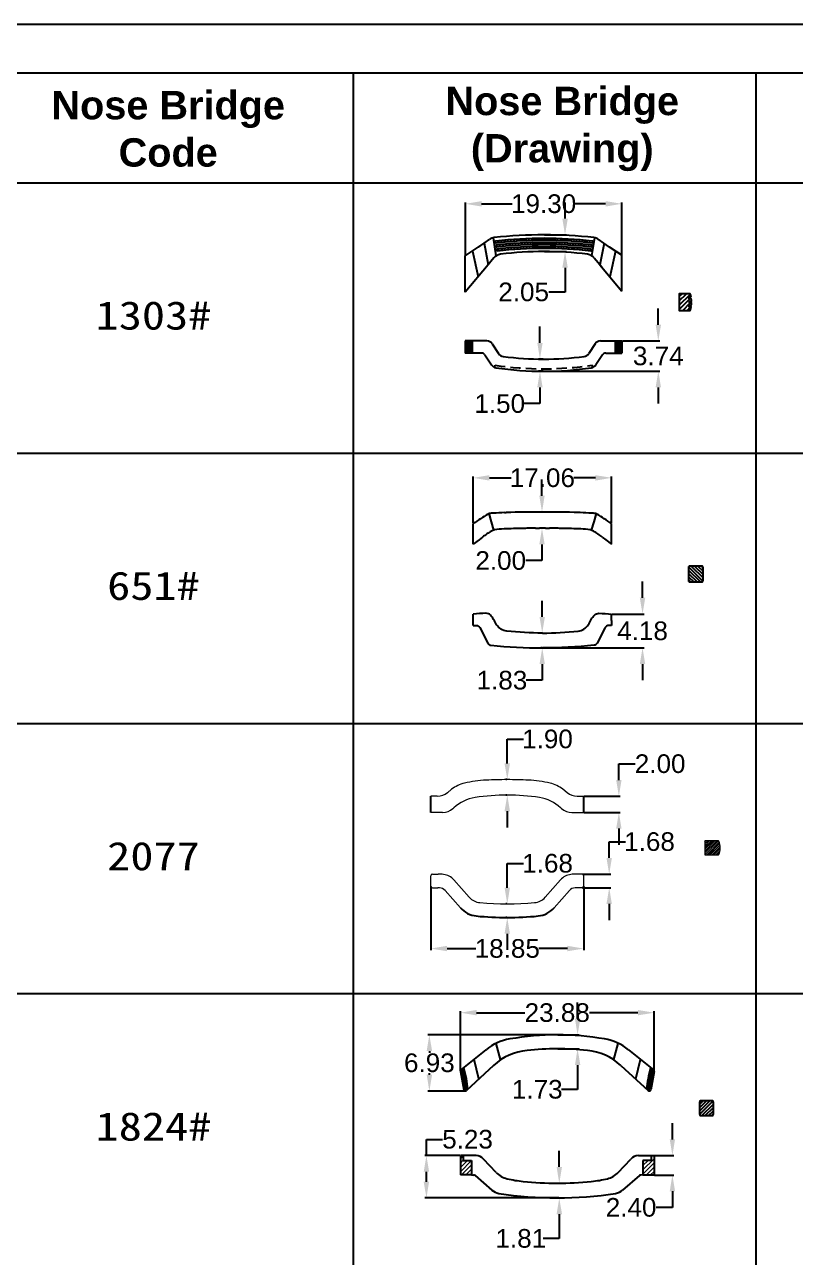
# Model space of a CAD drawing. Header units: inches. Extents: x 3613 to 8393, y -2205 to -794.
# Drawn here: x 3708.3 to 3803.3, y -1720.2 to -1568.1 of the extents above; entities that cross this region are included whole.
import ezdxf

# ---------------------------------------------------------------- set-up
doc = ezdxf.new("R2010")
doc.units = ezdxf.units.IN
doc.header["$MEASUREMENT"] = 0
for name, pattern in [('HIDDEN', [9.525, 6.35, -3.175]), ('HIDDEN2', [0.1875, 0.125, -0.0625]), ('PHANTOM2', [1.25, 0.625, -0.125, 0.125, -0.125, 0.125, -0.125])]:
    doc.linetypes.add(name, pattern=pattern)
doc.layers.add('Hidden Line', color=1, linetype='HIDDEN2')
doc.layers.add('Section Line', color=6, linetype='PHANTOM2')
doc.styles.get("Standard").update_dxf_attribs({"font": 'arial.ttf'})
doc.dimstyles.new('Standard$0', dxfattribs={"dimtxt": 2.3, "dimasz": 2, "dimexe": 1, "dimexo": 1, "dimgap": 1, "dimtad": 0, "dimtih": 1, "dimtoh": 1, "dimdec": 1, "dimzin": 0, "dimdsep": 46, "dimtxsty": 'Standard', "dimcen": 0, "dimclrd": 4, "dimclre": 4, "dimclrt": 4, "dimadec": 1, "dimazin": 0, "dimtfac": 1, "dimtdec": 1, "dimtofl": 0, "dimtmove": 0, "dimatfit": 0, "dimfxl": 1, "dimtolj": 1, "dimtzin": 0, "dimarcsym": 0})
pattern_1 = [(45, (1451.80167, -270.86162), (-0.0883883476, 0.0883883476), [])]
pattern_2 = [(45, (1279.00339, -394.98865), (-0.176776695, 0.176776695), [])]
pattern_3 = [(45, (1599.43778, -823.09653), (-0.0883883476, 0.0883883476), [])]
pattern_4 = [(45, (1175.47032, -1107.79407), (-0.265165043, 0.265165043), [])]

# ---------------------------------------------------------------- blocks, each defined once
blk = doc.blocks.new('*D545')
at = {"color": 0, "lineweight": -2, "transparency": 16777216}
for p, q in [((3762.6, -1596.61), (3762.6, -1590.06)), ((3764.6, -1590.24), (3768.39, -1590.24)), ((3779.89, -1590.24), (3776.1, -1590.24)), ((3781.89, -1596.53), (3781.89, -1590.06))]:
    blk.add_line(p, q, dxfattribs=at)
at = {"color": 0, "transparency": 16777216}
for points in [[(3764.6, -1589.91), (3764.6, -1590.58), (3762.6, -1590.24)], [(3779.89, -1589.91), (3779.89, -1590.58), (3781.89, -1590.24)]]:
    blk.add_solid(points, dxfattribs=at)
at = {"layer": 'Defpoints', "color": 0, "transparency": 16777216}
for p in [(3781.89, -1590.24), (3762.6, -1596.68), (3781.89, -1596.59)]:
    blk.add_point(p, dxfattribs=at)
at = {"color": 0, "lineweight": 9, "transparency": 16777216, "insert": (3772.25, -1590.24), "char_height": 2.3, "attachment_point": 5}
blk.add_mtext('\\A1;19.30', dxfattribs=at)
blk = doc.blocks.new('*D546')
at = {"color": 0, "lineweight": -2, "transparency": 16777216}
for p, q in [((3774.89, -1592.07), (3774.89, -1590.07)), ((3772.37, -1594.07), (3775.07, -1594.07)), ((3772.37, -1596.12), (3775.07, -1596.12)), ((3774.89, -1598.12), (3774.89, -1601.12)), ((3774.89, -1601.12), (3772.89, -1601.12))]:
    blk.add_line(p, q, dxfattribs=at)
at = {"color": 0, "transparency": 16777216}
for points in [[(3774.56, -1592.07), (3775.23, -1592.07), (3774.89, -1594.07)], [(3774.56, -1598.12), (3775.23, -1598.12), (3774.89, -1596.12)]]:
    blk.add_solid(points, dxfattribs=at)
at = {"layer": 'Defpoints', "color": 0, "transparency": 16777216}
for p in [(3772.31, -1594.07), (3772.31, -1596.12), (3774.89, -1596.12)]:
    blk.add_point(p, dxfattribs=at)
at = {"color": 0, "lineweight": 9, "transparency": 16777216, "insert": (3769.79, -1601.12), "char_height": 2.3, "attachment_point": 5}
blk.add_mtext('\\A1;2.05', dxfattribs=at)
blk = doc.blocks.new('*D547')
at = {"color": 0, "lineweight": -2, "transparency": 16777216}
for p, q in [((3771.8, -1607.39), (3771.8, -1605.39)), ((3772.2, -1609.39), (3771.62, -1609.39)), ((3772.2, -1610.89), (3771.62, -1610.89)), ((3771.8, -1612.89), (3771.8, -1614.89)), ((3771.8, -1614.89), (3769.8, -1614.89))]:
    blk.add_line(p, q, dxfattribs=at)
at = {"color": 0, "transparency": 16777216}
for points in [[(3771.47, -1607.39), (3772.13, -1607.39), (3771.8, -1609.39)], [(3771.47, -1612.89), (3772.13, -1612.89), (3771.8, -1610.89)]]:
    blk.add_solid(points, dxfattribs=at)
at = {"layer": 'Defpoints', "color": 0, "transparency": 16777216}
for p in [(3772.26, -1609.39), (3771.8, -1610.89), (3772.26, -1610.89)]:
    blk.add_point(p, dxfattribs=at)
at = {"color": 0, "lineweight": 9, "transparency": 16777216, "insert": (3766.84, -1614.89), "char_height": 2.3, "attachment_point": 5}
blk.add_mtext('\\A1;1.50', dxfattribs=at)
blk = doc.blocks.new('*D548')
at = {"color": 0, "lineweight": -2, "transparency": 16777216}
for p, q in [((3786.39, -1605.15), (3786.39, -1603.15)), ((3781.96, -1607.15), (3786.57, -1607.15)), ((3771.86, -1610.89), (3786.57, -1610.89)), ((3786.39, -1612.89), (3786.39, -1614.89))]:
    blk.add_line(p, q, dxfattribs=at)
at = {"color": 0, "transparency": 16777216}
for points in [[(3786.06, -1605.15), (3786.73, -1605.15), (3786.39, -1607.15)], [(3786.06, -1612.89), (3786.73, -1612.89), (3786.39, -1610.89)]]:
    blk.add_solid(points, dxfattribs=at)
at = {"layer": 'Defpoints', "color": 0, "transparency": 16777216}
for p in [(3781.89, -1607.15), (3786.39, -1607.15), (3771.8, -1610.89)]:
    blk.add_point(p, dxfattribs=at)
at = {"color": 0, "lineweight": 9, "transparency": 16777216, "insert": (3786.39, -1609.02), "char_height": 2.3, "attachment_point": 5}
blk.add_mtext('\\A1;3.74', dxfattribs=at)
blk = doc.blocks.new('*D549')
at = {"color": 0, "lineweight": -2, "transparency": 16777216}
for p, q in [((3763.57, -1629.61), (3763.57, -1623.86)), ((3765.57, -1624.04), (3768.24, -1624.04)), ((3778.64, -1624.04), (3775.97, -1624.04)), ((3780.64, -1629.61), (3780.64, -1623.86))]:
    blk.add_line(p, q, dxfattribs=at)
at = {"color": 0, "transparency": 16777216}
for points in [[(3765.57, -1623.71), (3765.57, -1624.38), (3763.57, -1624.04)], [(3778.64, -1623.71), (3778.64, -1624.38), (3780.64, -1624.04)]]:
    blk.add_solid(points, dxfattribs=at)
at = {"layer": 'Defpoints', "color": 0, "transparency": 16777216}
for p in [(3780.64, -1624.04), (3763.57, -1629.68), (3780.64, -1629.68)]:
    blk.add_point(p, dxfattribs=at)
at = {"color": 0, "lineweight": 9, "transparency": 16777216, "insert": (3772.1, -1624.04), "char_height": 2.3, "attachment_point": 5}
blk.add_mtext('\\A1;17.06', dxfattribs=at)
blk = doc.blocks.new('*D550')
at = {"color": 0, "lineweight": -2, "transparency": 16777216}
for p, q in [((3772.05, -1626.25), (3772.05, -1624.25)), ((3772.1, -1628.25), (3772.23, -1628.25)), ((3772.04, -1630.25), (3771.87, -1630.25)), ((3772.05, -1632.25), (3772.05, -1634.25)), ((3772.05, -1634.25), (3770.05, -1634.25))]:
    blk.add_line(p, q, dxfattribs=at)
at = {"color": 0, "transparency": 16777216}
for points in [[(3771.72, -1626.25), (3772.38, -1626.25), (3772.05, -1628.25)], [(3771.72, -1632.25), (3772.38, -1632.25), (3772.05, -1630.25)]]:
    blk.add_solid(points, dxfattribs=at)
at = {"layer": 'Defpoints', "color": 0, "transparency": 16777216}
for p in [(3772.03, -1628.25), (3772.05, -1630.25), (3772.1, -1630.25)]:
    blk.add_point(p, dxfattribs=at)
at = {"color": 0, "lineweight": 9, "transparency": 16777216, "insert": (3766.96, -1634.25), "char_height": 2.3, "attachment_point": 5}
blk.add_mtext('\\A1;2.00', dxfattribs=at)
blk = doc.blocks.new('*D551')
at = {"color": 0, "lineweight": -2, "transparency": 16777216}
for p, q in [((3772.08, -1641.19), (3772.08, -1639.19)), ((3772.04, -1643.19), (3771.9, -1643.19)), ((3772.04, -1645.01), (3771.9, -1645.01)), ((3772.08, -1647.01), (3772.08, -1649.01)), ((3772.08, -1649.01), (3770.08, -1649.01))]:
    blk.add_line(p, q, dxfattribs=at)
at = {"color": 0, "transparency": 16777216}
for points in [[(3771.75, -1641.19), (3772.41, -1641.19), (3772.08, -1643.19)], [(3771.75, -1647.01), (3772.41, -1647.01), (3772.08, -1645.01)]]:
    blk.add_solid(points, dxfattribs=at)
at = {"layer": 'Defpoints', "color": 0, "transparency": 16777216}
for p in [(3772.1, -1643.19), (3772.08, -1645.01), (3772.1, -1645.01)]:
    blk.add_point(p, dxfattribs=at)
at = {"color": 0, "lineweight": 9, "transparency": 16777216, "insert": (3767.11, -1649.01), "char_height": 2.3, "attachment_point": 5}
blk.add_mtext('\\A1;1.83', dxfattribs=at)
blk = doc.blocks.new('*D552')
at = {"color": 0, "lineweight": -2, "transparency": 16777216}
for p, q in [((3784.45, -1638.84), (3784.45, -1636.84)), ((3780.7, -1640.84), (3784.63, -1640.84)), ((3772.17, -1645.01), (3784.63, -1645.01)), ((3784.45, -1647.01), (3784.45, -1649.01))]:
    blk.add_line(p, q, dxfattribs=at)
at = {"color": 0, "transparency": 16777216}
for points in [[(3784.11, -1638.84), (3784.78, -1638.84), (3784.45, -1640.84)], [(3784.11, -1647.01), (3784.78, -1647.01), (3784.45, -1645.01)]]:
    blk.add_solid(points, dxfattribs=at)
at = {"layer": 'Defpoints', "color": 0, "transparency": 16777216}
for p in [(3780.64, -1640.84), (3772.1, -1645.01), (3784.45, -1645.01)]:
    blk.add_point(p, dxfattribs=at)
at = {"color": 0, "lineweight": 9, "transparency": 16777216, "insert": (3784.45, -1642.92), "char_height": 2.3, "attachment_point": 5}
blk.add_mtext('\\A1;4.18', dxfattribs=at)
blk = doc.blocks.new('*D553')
at = {"color": 0, "lineweight": -2, "transparency": 16777216}
for p, q in [((3758.34, -1674.46), (3758.34, -1682.28)), ((3777.19, -1674.46), (3777.19, -1682.28)), ((3760.34, -1682.1), (3763.9, -1682.1)), ((3775.19, -1682.1), (3771.64, -1682.1))]:
    blk.add_line(p, q, dxfattribs=at)
at = {"color": 0, "transparency": 16777216}
for points in [[(3760.34, -1681.76), (3760.34, -1682.43), (3758.34, -1682.1)], [(3775.19, -1681.76), (3775.19, -1682.43), (3777.19, -1682.1)]]:
    blk.add_solid(points, dxfattribs=at)
at = {"layer": 'Defpoints', "color": 0, "transparency": 16777216}
for p in [(3758.34, -1674.4), (3777.19, -1674.4), (3777.19, -1682.1)]:
    blk.add_point(p, dxfattribs=at)
at = {"color": 0, "lineweight": 9, "transparency": 16777216, "insert": (3767.77, -1682.1), "char_height": 2.3, "attachment_point": 5}
blk.add_mtext('\\A1;18.85', dxfattribs=at)
blk = doc.blocks.new('*D554')
at = {"color": 0, "lineweight": -2, "transparency": 16777216}
for p, q in [((3767.77, -1674.59), (3767.77, -1671.59)), ((3767.77, -1671.59), (3769.77, -1671.59)), ((3767.7, -1676.59), (3767.59, -1676.59)), ((3767.7, -1678.27), (3767.59, -1678.27)), ((3767.77, -1680.27), (3767.77, -1682.27))]:
    blk.add_line(p, q, dxfattribs=at)
at = {"color": 0, "transparency": 16777216}
for points in [[(3767.43, -1674.59), (3768.1, -1674.59), (3767.77, -1676.59)], [(3767.43, -1680.27), (3768.1, -1680.27), (3767.77, -1678.27)]]:
    blk.add_solid(points, dxfattribs=at)
at = {"layer": 'Defpoints', "color": 0, "transparency": 16777216}
for p in [(3767.77, -1676.59), (3767.77, -1676.59), (3767.77, -1678.27)]:
    blk.add_point(p, dxfattribs=at)
at = {"color": 0, "lineweight": 9, "transparency": 16777216, "insert": (3772.74, -1671.59), "char_height": 2.3, "attachment_point": 5}
blk.add_mtext('\\A1;1.68', dxfattribs=at)
blk = doc.blocks.new('*D555')
at = {"color": 0, "lineweight": -2, "transparency": 16777216}
for p, q in [((3767.77, -1659.26), (3767.77, -1656.26)), ((3767.77, -1656.26), (3769.77, -1656.26)), ((3767.7, -1661.26), (3767.59, -1661.26)), ((3767.7, -1663.16), (3767.59, -1663.16)), ((3767.77, -1665.16), (3767.77, -1667.16))]:
    blk.add_line(p, q, dxfattribs=at)
at = {"color": 0, "transparency": 16777216}
for points in [[(3767.43, -1659.26), (3768.1, -1659.26), (3767.77, -1661.26)], [(3767.43, -1665.16), (3768.1, -1665.16), (3767.77, -1663.16)]]:
    blk.add_solid(points, dxfattribs=at)
at = {"layer": 'Defpoints', "color": 0, "transparency": 16777216}
for p in [(3767.77, -1661.26), (3767.77, -1661.26), (3767.77, -1663.16)]:
    blk.add_point(p, dxfattribs=at)
at = {"color": 0, "lineweight": 9, "transparency": 16777216, "insert": (3772.73, -1656.26), "char_height": 2.3, "attachment_point": 5}
blk.add_mtext('\\A1;1.90', dxfattribs=at)
blk = doc.blocks.new('*D556')
at = {"color": 0, "lineweight": -2, "transparency": 16777216}
for p, q in [((3781.53, -1661.31), (3781.53, -1659.31)), ((3781.53, -1659.31), (3783.53, -1659.31)), ((3777.25, -1663.31), (3781.71, -1663.31)), ((3777.25, -1665.31), (3781.71, -1665.31)), ((3781.53, -1667.31), (3781.53, -1669.31))]:
    blk.add_line(p, q, dxfattribs=at)
at = {"color": 0, "transparency": 16777216}
for points in [[(3781.2, -1661.31), (3781.86, -1661.31), (3781.53, -1663.31)], [(3781.2, -1667.31), (3781.86, -1667.31), (3781.53, -1665.31)]]:
    blk.add_solid(points, dxfattribs=at)
at = {"layer": 'Defpoints', "color": 0, "transparency": 16777216}
for p in [(3777.19, -1663.31), (3781.53, -1663.31), (3777.19, -1665.31)]:
    blk.add_point(p, dxfattribs=at)
at = {"color": 0, "lineweight": 9, "transparency": 16777216, "insert": (3786.62, -1659.31), "char_height": 2.3, "attachment_point": 5}
blk.add_mtext('\\A1;2.00', dxfattribs=at)
blk = doc.blocks.new('*D557')
at = {"color": 0, "lineweight": -2, "transparency": 16777216}
for p, q in [((3780.34, -1670.92), (3780.34, -1668.92)), ((3780.34, -1668.92), (3782.34, -1668.92)), ((3777.05, -1672.92), (3780.52, -1672.92)), ((3777.05, -1674.6), (3780.52, -1674.6)), ((3780.34, -1676.6), (3780.34, -1678.6))]:
    blk.add_line(p, q, dxfattribs=at)
at = {"color": 0, "transparency": 16777216}
for points in [[(3780, -1670.92), (3780.67, -1670.92), (3780.34, -1672.92)], [(3780, -1676.6), (3780.67, -1676.6), (3780.34, -1674.6)]]:
    blk.add_solid(points, dxfattribs=at)
at = {"layer": 'Defpoints', "color": 0, "transparency": 16777216}
for p in [(3776.99, -1672.92), (3780.34, -1672.92), (3776.99, -1674.6)]:
    blk.add_point(p, dxfattribs=at)
at = {"color": 0, "lineweight": 9, "transparency": 16777216, "insert": (3785.31, -1668.92), "char_height": 2.3, "attachment_point": 5}
blk.add_mtext('\\A1;1.68', dxfattribs=at)
blk = doc.blocks.new('*D558')
at = {"color": 0, "lineweight": -2, "transparency": 16777216}
for p, q in [((3761.99, -1697.16), (3761.99, -1689.83)), ((3763.99, -1690.01), (3769.93, -1690.01)), ((3783.87, -1690.01), (3777.92, -1690.01)), ((3785.87, -1697.16), (3785.87, -1689.83))]:
    blk.add_line(p, q, dxfattribs=at)
at = {"color": 0, "transparency": 16777216}
for points in [[(3763.99, -1689.67), (3763.99, -1690.34), (3761.99, -1690.01)], [(3783.87, -1689.67), (3783.87, -1690.34), (3785.87, -1690.01)]]:
    blk.add_solid(points, dxfattribs=at)
at = {"layer": 'Defpoints', "color": 0, "transparency": 16777216}
for p in [(3761.99, -1690.01), (3761.99, -1697.23), (3785.87, -1697.23)]:
    blk.add_point(p, dxfattribs=at)
at = {"color": 0, "lineweight": 9, "transparency": 16777216, "insert": (3773.93, -1690.01), "char_height": 2.3, "attachment_point": 5}
blk.add_mtext('\\A1;23.88', dxfattribs=at)
blk = doc.blocks.new('*D559')
at = {"color": 0, "lineweight": -2, "transparency": 16777216}
for p, q in [((3776.44, -1690.74), (3776.44, -1688.74)), ((3773.99, -1692.74), (3776.62, -1692.74)), ((3773.99, -1694.47), (3776.62, -1694.47)), ((3776.44, -1696.47), (3776.44, -1699.47)), ((3776.44, -1699.47), (3774.44, -1699.47))]:
    blk.add_line(p, q, dxfattribs=at)
at = {"color": 0, "transparency": 16777216}
for points in [[(3776.11, -1690.74), (3776.78, -1690.74), (3776.44, -1692.74)], [(3776.11, -1696.47), (3776.78, -1696.47), (3776.44, -1694.47)]]:
    blk.add_solid(points, dxfattribs=at)
at = {"layer": 'Defpoints', "color": 0, "transparency": 16777216}
for p in [(3773.93, -1692.74), (3773.93, -1694.47), (3776.44, -1694.47)]:
    blk.add_point(p, dxfattribs=at)
at = {"color": 0, "lineweight": 9, "transparency": 16777216, "insert": (3771.47, -1699.47), "char_height": 2.3, "attachment_point": 5}
blk.add_mtext('\\A1;1.73', dxfattribs=at)
blk = doc.blocks.new('*D560')
at = {"color": 0, "lineweight": -2, "transparency": 16777216}
for p, q in [((3774.18, -1709.04), (3774.18, -1707.04)), ((3774.24, -1711.04), (3774.36, -1711.04)), ((3774.12, -1712.86), (3774, -1712.86)), ((3774.18, -1714.86), (3774.18, -1717.86)), ((3774.18, -1717.86), (3772.18, -1717.86))]:
    blk.add_line(p, q, dxfattribs=at)
at = {"color": 0, "transparency": 16777216}
for points in [[(3773.85, -1709.04), (3774.52, -1709.04), (3774.18, -1711.04)], [(3773.85, -1714.86), (3774.52, -1714.86), (3774.18, -1712.86)]]:
    blk.add_solid(points, dxfattribs=at)
at = {"layer": 'Defpoints', "color": 0, "transparency": 16777216}
for p in [(3774.17, -1711.04), (3774.18, -1712.86), (3774.18, -1712.86)]:
    blk.add_point(p, dxfattribs=at)
at = {"color": 0, "lineweight": 9, "transparency": 16777216, "insert": (3769.44, -1717.86), "char_height": 2.3, "attachment_point": 5}
blk.add_mtext('\\A1;1.81', dxfattribs=at)
blk = doc.blocks.new('*D561')
at = {"color": 0, "lineweight": -2, "transparency": 16777216}
for p, q in [((3788.13, -1705.63), (3788.13, -1703.63)), ((3785.93, -1707.63), (3788.31, -1707.63)), ((3785.93, -1710.03), (3788.31, -1710.03)), ((3788.13, -1712.03), (3788.13, -1714.03)), ((3788.13, -1714.03), (3786.13, -1714.03))]:
    blk.add_line(p, q, dxfattribs=at)
at = {"color": 0, "transparency": 16777216}
for points in [[(3787.8, -1705.63), (3788.46, -1705.63), (3788.13, -1707.63)], [(3787.8, -1712.03), (3788.46, -1712.03), (3788.13, -1710.03)]]:
    blk.add_solid(points, dxfattribs=at)
at = {"layer": 'Defpoints', "color": 0, "transparency": 16777216}
for p in [(3785.87, -1707.63), (3785.87, -1710.03), (3788.13, -1710.03)]:
    blk.add_point(p, dxfattribs=at)
at = {"color": 0, "lineweight": 9, "transparency": 16777216, "insert": (3783.04, -1714.03), "char_height": 2.3, "attachment_point": 5}
blk.add_mtext('\\A1;2.40', dxfattribs=at)
blk = doc.blocks.new('*D562')
at = {"color": 0, "lineweight": -2, "transparency": 16777216}
for p, q in [((3757.8, -1707.63), (3757.8, -1705.63)), ((3757.8, -1705.63), (3759.8, -1705.63)), ((3761.92, -1707.63), (3757.62, -1707.63)), ((3757.8, -1710.86), (3757.8, -1709.63)), ((3774.12, -1712.86), (3757.62, -1712.86))]:
    blk.add_line(p, q, dxfattribs=at)
at = {"color": 0, "transparency": 16777216}
for points in [[(3757.46, -1709.63), (3758.13, -1709.63), (3757.8, -1707.63)], [(3757.46, -1710.86), (3758.13, -1710.86), (3757.8, -1712.86)]]:
    blk.add_solid(points, dxfattribs=at)
at = {"layer": 'Defpoints', "color": 0, "transparency": 16777216}
for p in [(3757.8, -1707.63), (3761.99, -1707.63), (3774.18, -1712.86)]:
    blk.add_point(p, dxfattribs=at)
at = {"color": 0, "lineweight": 9, "transparency": 16777216, "insert": (3762.87, -1705.63), "char_height": 2.3, "attachment_point": 5}
blk.add_mtext('\\A1;5.23', dxfattribs=at)
blk = doc.blocks.new('*D563')
at = {"color": 0, "lineweight": -2, "transparency": 16777216}
for p, q in [((3773.86, -1692.74), (3757.98, -1692.74)), ((3758.16, -1694.74), (3758.16, -1694.94)), ((3758.16, -1697.67), (3758.16, -1697.47)), ((3762.53, -1699.67), (3757.98, -1699.67))]:
    blk.add_line(p, q, dxfattribs=at)
at = {"color": 0, "transparency": 16777216}
for points in [[(3757.83, -1694.74), (3758.5, -1694.74), (3758.16, -1692.74)], [(3757.83, -1697.67), (3758.5, -1697.67), (3758.16, -1699.67)]]:
    blk.add_solid(points, dxfattribs=at)
at = {"layer": 'Defpoints', "color": 0, "transparency": 16777216}
for p in [(3773.93, -1692.74), (3758.16, -1699.67), (3762.59, -1699.67)]:
    blk.add_point(p, dxfattribs=at)
at = {"color": 0, "lineweight": 9, "transparency": 16777216, "insert": (3758.16, -1696.2), "char_height": 2.3, "attachment_point": 5}
blk.add_mtext('\\A1;6.93', dxfattribs=at)

msp = doc.modelspace()

# ---------------------------------------------------------------- hatches: boundary and pattern name
at = {"lineweight": 9}
h = msp.add_hatch(dxfattribs=at)
h.set_pattern_fill('ANSI31', color=1, scale=2, style=0)
h.set_pattern_definition(pattern_2)
h.paths.add_polyline_path([(3772.309, -1594.498, 0.0289305), (3766.362, -1594.842, 1), (3766.385, -1595.041, -0.0289305), (3772.309, -1594.698, -0.0289305), (3778.232, -1595.041, 1), (3778.255, -1594.842, 0.0289305)])
h = msp.add_hatch(dxfattribs=at)
h.set_pattern_fill('ANSI31', color=1, scale=2, style=0)
h.set_pattern_definition(pattern_2)
h.paths.add_polyline_path([(3772.309, -1594.997, 0.0288374), (3766.438, -1595.336, 1), (3766.461, -1595.535, -0.0288374), (3772.309, -1595.197, -0.0288374), (3778.156, -1595.535, 1), (3778.179, -1595.336, 0.0288374)])
h = msp.add_hatch(dxfattribs=at)
h.set_pattern_fill('ANSI31', color=1, scale=2, style=0)
h.set_pattern_definition(pattern_2)
h.paths.add_polyline_path([(3772.309, -1595.497, 0.0287424), (3766.515, -1595.83, 1), (3766.538, -1596.029, -0.0287424), (3772.309, -1595.697, -0.0287424), (3778.079, -1596.029, 1), (3778.102, -1595.83, 0.0287424)])
at = {"ltscale": 1000}
h = msp.add_hatch(dxfattribs=at)
h.set_pattern_fill('ANSI31', color=1)
h.set_pattern_definition(pattern_1)
h.paths.add_polyline_path([(3763.411, -1607.151), (3762.595, -1607.151), (3762.595, -1608.651), (3763.411, -1608.651)])
h = msp.add_hatch(dxfattribs=at)
h.set_pattern_fill('ANSI31', color=1)
h.set_pattern_definition(pattern_1)
h.paths.add_polyline_path([(3781.079, -1608.651), (3781.895, -1608.651), (3781.895, -1607.151), (3781.079, -1607.151)])
at = {"lineweight": 9}
h = msp.add_hatch(dxfattribs=at)
h.set_pattern_fill('ANSI31', color=1, scale=0.04995, style=0)
h.set_pattern_definition([(45, (-8564.8955, -4015.16636), (-0.1121409483, 0.1121409483), [])])
edge = h.paths.add_edge_path()
edge.add_arc((3793.635, -1669.13), 0.3, 20.02392, 90)
edge.add_line((3793.635, -1668.831), (3792.133, -1668.831))
edge.add_line((3792.133, -1668.831), (3792.133, -1670.529))
edge.add_line((3792.133, -1670.529), (3793.635, -1670.529))
edge.add_arc((3793.635, -1670.229), 0.3, 270, 339.97608)
edge.add_arc((3792.127, -1669.68), 1.904, 339.97608, 380.02392)
h = msp.add_hatch(dxfattribs=at)
h.set_pattern_fill('ANSI31', color=1, style=0)
h.set_pattern_definition(pattern_3)
h.paths.add_polyline_path([(3762.407, -1696.792), (3762.062, -1697.071, 0.2740915), (3761.99, -1697.262), (3762.394, -1699.507, 0.592884), (3762.727, -1699.618), (3762.888, -1699.468, 0.0606398)])
h = msp.add_hatch(dxfattribs=at)
h.set_pattern_fill('ANSI31', color=1, style=0)
h.set_pattern_definition(pattern_3)
h.paths.add_polyline_path([(3785.447, -1696.792), (3785.793, -1697.071, -0.2740915), (3785.864, -1697.262), (3785.46, -1699.507, -0.592884), (3785.127, -1699.618), (3784.966, -1699.468, -0.0606398)])
h = msp.add_hatch(dxfattribs=at)
h.set_pattern_fill('ANSI31', color=1, scale=3, style=0)
h.set_pattern_definition(pattern_4)
h.paths.add_polyline_path([(3761.987, -1707.627), (3762.334, -1707.627), (3762.335, -1708.22), (3763.369, -1708.22), (3763.369, -1710.026), (3761.987, -1710.026)])
h = msp.add_hatch(dxfattribs=at)
h.set_pattern_fill('ANSI31', color=1, scale=3, style=0)
h.set_pattern_definition(pattern_4)
h.paths.add_polyline_path([(3785.867, -1707.627), (3785.52, -1707.627), (3785.52, -1708.22), (3784.485, -1708.22), (3784.485, -1710.026), (3785.867, -1710.026)])
at = {"layer": 'Section Line', "linetype": 'Continuous', "ltscale": 2}
h = msp.add_hatch(dxfattribs=at)
h.set_pattern_fill('ANSI31', color=256, scale=2.997)
h.set_pattern_definition([(45, (2546.58854, -999.8467), (-0.26489988, 0.26489988), [])])
h.paths.add_polyline_path([(3790.481, -1602.459), (3790.231, -1602.459, 0.015047), (3790.231, -1602.259), (3790.481, -1602.259, 0.0210126), (3790.46, -1601.96), (3790.209, -1601.96, 0.0152201), (3790.178, -1601.76), (3790.432, -1601.76, 0.0305615), (3790.332, -1601.336), (3788.984, -1601.336), (3788.984, -1603.383), (3790.332, -1603.383, 0.0305615), (3790.432, -1602.958), (3790.178, -1602.958, 0.0152201), (3790.209, -1602.758), (3790.46, -1602.758, 0.0210126)])
h = msp.add_hatch(dxfattribs=at)
h.set_pattern_fill('ANSI31', color=256, scale=2.331, angle=-90)
h.set_pattern_definition([(315, (3971.42022, -789.0305), (0.20603324, 0.20603324), [])])
edge = h.paths.add_edge_path()
edge.add_arc((3790.264, -1636.736), 0.148, 179.27261, 270.72739)
edge.add_line((3790.266, -1636.884), (3791.765, -1636.884))
edge.add_arc((3791.765, -1636.734), 0.15, 270, 356.45485)
edge.add_line((3791.914, -1636.743), (3791.914, -1635.071))
edge.add_arc((3791.765, -1635.071), 0.15, 0, 90)
edge.add_line((3791.765, -1634.921), (3790.266, -1634.921))
edge.add_arc((3790.266, -1635.071), 0.15, 90, 180)
edge.add_line((3790.116, -1635.071), (3790.116, -1636.734))
h = msp.add_hatch(dxfattribs=at)
h.set_pattern_fill('ANSI31', color=256, scale=2.331)
h.set_pattern_definition([(45, (2945.3788, -1521.3822), (-0.20603324, 0.20603324), [])])
h.paths.add_polyline_path([(3793.032, -1702.686, 0.4142136), (3793.182, -1702.536), (3793.182, -1701.038, 0.4142136), (3793.032, -1700.888), (3791.634, -1700.888, 0.4142136), (3791.484, -1701.038), (3791.484, -1702.536, 0.4142136), (3791.634, -1702.686)])

# ---------------------------------------------------------------- linework, layer by layer
for p, q in [((4029.183, -1574.144), (3619.928, -1574.144)), ((3748.753, -1574.144), (3748.753, -1830.105)), ((3798.4, -1574.144), (3798.4, -1830.105)), ((3632.745, -1587.637), (4029.183, -1587.637)), ((3764.225, -1595.57), (3765.63, -1594.617)), ((3780.392, -1595.57), (3778.987, -1594.617)), ((3762.595, -1596.676), (3764.92, -1595.099)), ((3763.488, -1596.07), (3764.181, -1599.244)), ((3781.895, -1596.59), (3780.392, -1595.57)), ((3781.129, -1596.07), (3780.436, -1599.244)), ((3765.421, -1597.753), (3762.595, -1601.149)), ((3766.113, -1596.922), (3765.202, -1598.017)), ((3778.504, -1596.922), (3779.416, -1598.017)), ((3779.196, -1597.753), (3781.895, -1600.996)), ((3765.25, -1607.151), (3762.595, -1607.151)), ((3762.595, -1607.151), (3762.595, -1608.651)), ((3763.438, -1607.151), (3763.438, -1608.651)), ((3765.921, -1607.515), (3766.703, -1608.719)), ((3778.597, -1607.515), (3777.815, -1608.719)), ((3779.268, -1607.151), (3781.895, -1607.151)), ((3781.079, -1607.151), (3781.079, -1608.651)), ((3781.895, -1607.151), (3781.895, -1608.651)), ((3764.599, -1608.651), (3762.595, -1608.651)), ((3765.018, -1608.879), (3765.82, -1610.112)), ((3779.5, -1608.879), (3778.698, -1610.112)), ((3779.919, -1608.651), (3781.895, -1608.651)), ((3632.745, -1620.979), (4029.183, -1620.979)), ((3767.435, -1628.331), (3767.645, -1628.324)), ((3776.775, -1628.331), (3776.565, -1628.324)), ((3763.574, -1632.227), (3763.574, -1629.677)), ((3780.636, -1632.227), (3780.636, -1629.677)), ((3764.724, -1631.345), (3764.296, -1631.673)), ((3779.486, -1631.345), (3779.913, -1631.673)), ((3764.296, -1631.673), (3763.574, -1632.227)), ((3779.913, -1631.673), (3780.636, -1632.227)), ((3763.574, -1642.247), (3763.574, -1640.835)), ((3763.574, -1641.235), (3763.574, -1640.835)), ((3780.636, -1641.635), (3780.636, -1640.835)), ((3780.636, -1641.635), (3780.636, -1642.247)), ((3632.745, -1654.321), (4029.183, -1654.321)), ((3632.745, -1687.662), (4029.183, -1687.662)), ((3765.145, -1694.584), (3762.062, -1697.071)), ((3782.709, -1694.584), (3785.793, -1697.071)), ((3766.08, -1696.507), (3762.727, -1699.618)), ((3781.774, -1696.507), (3785.127, -1699.618)), ((3761.99, -1697.262), (3762.394, -1699.507)), ((3785.864, -1697.262), (3785.46, -1699.507)), ((3763.923, -1707.627), (3761.987, -1707.627)), ((3761.987, -1707.627), (3761.987, -1710.026)), ((3762.334, -1707.627), (3762.335, -1708.22)), ((3762.335, -1708.22), (3763.369, -1708.22)), ((3763.369, -1708.22), (3763.369, -1710.026)), ((3766.401, -1709.723), (3764.839, -1708.075)), ((3781.453, -1709.723), (3783.016, -1708.075)), ((3783.931, -1707.627), (3785.867, -1707.627)), ((3785.52, -1708.22), (3784.485, -1708.22)), ((3784.485, -1708.22), (3784.485, -1710.026)), ((3785.52, -1707.627), (3785.52, -1708.22)), ((3785.867, -1707.627), (3785.867, -1710.026)), ((3763.369, -1710.026), (3761.987, -1710.026)), ((3763.369, -1710.026), (3763.607, -1710.037)), ((3763.789, -1710.109), (3765.859, -1711.894)), ((3784.065, -1710.109), (3781.995, -1711.894)), ((3784.485, -1710.026), (3784.248, -1710.037)), ((3784.485, -1710.026), (3785.867, -1710.026))]:
    msp.add_line(p, q)
at = {"color": 7, "ltscale": 1000, "true_color": 0xffffff}
for p, q in [((3762.595, -1601.149), (3762.595, -1596.676)), ((3781.895, -1600.996), (3781.895, -1596.59))]:
    msp.add_line(p, q, dxfattribs=at)
at = {"color": 0, "lineweight": 9}
for p, q in [((3759.143, -1663.305), (3758.343, -1663.305)), ((3760.388, -1662.871), (3760.905, -1662.459)), ((3775.144, -1662.871), (3774.627, -1662.459)), ((3776.389, -1663.305), (3777.189, -1663.305)), ((3759.493, -1665.305), (3758.343, -1665.305)), ((3759.784, -1665.305), (3759.493, -1665.305)), ((3775.749, -1665.305), (3776.039, -1665.305)), ((3776.039, -1665.305), (3777.189, -1665.305)), ((3793.832, -1668.831), (3792.133, -1668.831)), ((3792.133, -1668.831), (3792.133, -1670.529)), ((3792.133, -1670.529), (3793.832, -1670.529)), ((3758.343, -1674.397), (3758.343, -1673.117)), ((3758.543, -1672.917), (3759.238, -1672.917)), ((3761.184, -1673.626), (3763.085, -1675.773)), ((3774.348, -1673.626), (3772.448, -1675.773)), ((3776.989, -1672.917), (3776.294, -1672.917)), ((3777.189, -1674.397), (3777.189, -1673.117)), ((3758.543, -1674.597), (3759.193, -1674.597)), ((3760.098, -1674.934), (3761.996, -1677.078)), ((3775.434, -1674.934), (3773.536, -1677.078)), ((3776.989, -1674.597), (3776.339, -1674.597))]:
    msp.add_line(p, q, dxfattribs=at)
at = {"ltscale": 1000}
for p, q in [((3758.343, -1665.305), (3758.343, -1663.305)), ((3777.189, -1665.305), (3777.189, -1663.305))]:
    msp.add_line(p, q, dxfattribs=at)
msp.add_lwpolyline([(4033.221, -1865.144), (4033.221, -1568.144), (3613.221, -1568.144), (3613.221, -1865.144)], close=True)
for points in [[(3766.412, -1596.659), (3766.065, -1594.42)], [(3778.205, -1596.659), (3778.552, -1594.42)], [(3764.92, -1595.099), (3765.421, -1597.753)], [(3779.697, -1595.099), (3779.196, -1597.753)], [(3765.479, -1628.456), (3765.777, -1629.469), (3766.079, -1630.494)], [(3778.73, -1628.456), (3778.433, -1629.469), (3778.131, -1630.494)], [(3766.936, -1695.793), (3766.413, -1693.792)], [(3780.919, -1695.793), (3781.441, -1693.792)], [(3764.246, -1698.18), (3763.671, -1695.799)], [(3783.608, -1698.18), (3784.184, -1695.799)]]:
    msp.add_lwpolyline(points)
for points in [[(3778.987, -1594.617, 0.137924), (3778.462, -1594.406, 0.0541634), (3766.156, -1594.406)], [(3777.673, -1596.469, 0.0646336), (3766.944, -1596.469)], [(3772.105, -1643.186, -0.0262851), (3767.701, -1642.94, -0.231254), (3766.455, -1642.154, -0.014857), (3766.087, -1641.516, 0.0681705), (3765.684, -1640.963, 0.2170493), (3765.144, -1640.75, 0.0019644), (3763.574, -1640.835)], [(3772.105, -1643.186, 0.0262851), (3776.508, -1642.94, 0.231254), (3777.754, -1642.154, 0.014857), (3778.123, -1641.516, -0.0681705), (3778.526, -1640.963, -0.2170493), (3779.065, -1640.75, -0.0019644), (3780.636, -1640.835)], [(3763.574, -1642.247), (3763.925, -1642.247, -0.2804409), (3764.369, -1642.518), (3765.351, -1644.418, 0.2528906), (3765.744, -1644.686, 0.0257258), (3772.105, -1645.014)], [(3780.636, -1642.247), (3780.285, -1642.247, 0.2804409), (3779.841, -1642.518), (3778.858, -1644.418, -0.2528906), (3778.465, -1644.686, -0.0257258), (3772.105, -1645.014)]]:
    msp.add_lwpolyline(points, format="xyb")
for points in [[(3772.309, -1594.698, -0.0289305), (3778.232, -1595.041, 1), (3778.255, -1594.842, 0.0289305), (3772.309, -1594.498, 0.0289305), (3766.362, -1594.842, 1), (3766.385, -1595.041, -0.0289305)], [(3772.309, -1595.197, -0.0288374), (3778.156, -1595.535, 1), (3778.179, -1595.336, 0.0288374), (3772.309, -1594.997, 0.0288374), (3766.438, -1595.336, 1), (3766.461, -1595.535, -0.0288374)], [(3772.309, -1595.697, -0.0287424), (3778.079, -1596.029, 1), (3778.102, -1595.83, 0.0287424), (3772.309, -1595.497, 0.0287424), (3766.515, -1595.83, 1), (3766.538, -1596.029, -0.0287424)], [(3790.432, -1601.76, 0.0305615), (3790.332, -1601.336), (3788.984, -1601.336), (3788.984, -1603.383), (3790.332, -1603.383, 0.0305615), (3790.432, -1602.958), (3790.178, -1602.958, 0.0152201), (3790.209, -1602.758), (3790.46, -1602.758, 0.0210126), (3790.481, -1602.459), (3790.231, -1602.459, 0.015047), (3790.231, -1602.259), (3790.481, -1602.259, 0.0210126), (3790.46, -1601.96), (3790.209, -1601.96, 0.0152201), (3790.178, -1601.76)], [(3791.914, -1635.071, 0.4142136), (3791.765, -1634.921), (3790.266, -1634.921, 0.4142136), (3790.116, -1635.071), (3790.116, -1636.734, 0.4142136), (3790.266, -1636.884), (3791.765, -1636.884, 0.4142136), (3791.914, -1636.734)], [(3791.634, -1700.888, 0.4142136), (3791.484, -1701.038), (3791.484, -1702.536, 0.4142136), (3791.634, -1702.686), (3793.032, -1702.686, 0.4142136), (3793.182, -1702.536), (3793.182, -1701.038, 0.4142136), (3793.032, -1700.888)]]:
    msp.add_lwpolyline(points, format="xyb", close=True)
for centre, radius, start, end in [((3766.268, -1595.446), 1.046, 96.17119, 127.58286), ((3767.1, -1597.742), 1.283, 97.002, 140.25237), ((3777.517, -1597.742), 1.283, 39.74763, 82.998), ((3765.25, -1607.951), 0.8, 33.01742, 90), ((3779.268, -1607.951), 0.8, 90, 146.98258), ((3764.599, -1609.151), 0.5, 33.01742, 90), ((3766.49, -1609.676), 0.8, 213.01742, 261.70396), ((3767.374, -1608.283), 0.8, 213.01742, 262.71895), ((3772.259, -1569.872), 39.521, 262.7518, 277.2482), ((3777.144, -1608.283), 0.8, 277.28105, 326.98258), ((3778.027, -1609.676), 0.8, 278.29604, 326.98258), ((3779.919, -1609.151), 0.5, 90, 146.98258), ((3772.259, -1569.958), 40.934, 261.73563, 278.26437), ((3770.024, -1697.657), 69.374, 92.13945, 93.27573), ((3772.105, -1771.308), 143.054, 90, 91.78658), ((3772.105, -1771.308), 143.054, 88.21342, 90), ((3774.185, -1697.657), 69.374, 86.72427, 87.86055), ((4460.977, -2701.083), 1278.39, 122.964906, 123.061022), ((3765.644, -1628.928), 0.5, 95.17614, 122.96491), ((3766.856, -1642.304), 13.931, 93.27447, 95.17614), ((3777.354, -1642.304), 13.931, 84.82386, 86.72553), ((3778.565, -1628.928), 0.5, 57.03509, 84.82386), ((3083.233, -2701.083), 1278.39, 56.938978, 57.035094), ((3771.519, -1640.21), 11.169, 120.7145, 127.47302), ((3766.369, -1631.541), 1.086, 98.83101, 120.71405), ((3767.662, -1638.691), 8.351, 92.03312, 100.06384), ((3773.748, -1810.166), 179.935, 91.66044, 92.03286), ((3773.006, -1784.515), 154.273, 91.4206, 91.66101), ((3776.117, -1910.202), 279.999, 91.28681, 91.41928), ((3771.385, -1699.545), 69.289, 90.70292, 91.28711), ((3771.455, -1705.281), 75.025, 90.16279, 90.70229), ((3770.942, -1526.104), 104.153, 270.16448, 270.43125), ((3772.321, -1709.266), 79.014, 90.15678, 90.43116), ((3771.889, -1709.266), 79.014, 89.56884, 89.84322), ((3773.267, -1526.104), 104.153, 269.56875, 269.83552), ((3772.755, -1705.281), 75.025, 89.29771, 89.83721), ((3772.824, -1699.545), 69.289, 88.71289, 89.29708), ((3768.093, -1910.202), 279.999, 88.58072, 88.71319), ((3771.203, -1784.515), 154.273, 88.33899, 88.5794), ((3770.461, -1810.166), 179.935, 87.96714, 88.33956), ((3776.548, -1638.691), 8.351, 79.93616, 87.96688), ((3777.84, -1631.541), 1.086, 59.28595, 81.16899), ((3772.69, -1640.21), 11.169, 52.52698, 59.2855), ((3764.254, -1675.08), 3.015, 221.51511, 264.24764), ((3767.766, -1640.211), 38.06, 264.24764, 275.75236), ((3771.279, -1675.08), 3.015, 275.75236, 318.48489), ((3769.204, -1699.617), 6.465, 100.00154, 128.88307), ((3773.927, -1726.401), 33.662, 90, 100.00154), ((3773.927, -1726.401), 33.662, 79.99846, 90), ((3778.651, -1699.617), 6.465, 51.11693, 79.99846), ((3770.889, -1701.693), 7.072, 95.58034, 132.84121), ((3773.927, -1732.783), 38.311, 89.99995, 95.58037), ((3773.927, -1732.783), 38.311, 84.41963, 90.00005), ((3776.965, -1701.693), 7.072, 47.15879, 84.41966), ((3762.187, -1697.227), 0.2, 128.88307, 190.19446), ((3751.657, -1700.106), 11.25, 3.24925, 17.12986), ((3796.198, -1700.106), 11.25, 162.87014, 176.75075), ((3785.667, -1697.227), 0.2, 349.80554, 51.11693), ((3785.667, -1697.227), 0.2, 349.80554, 51.11693), ((3762.591, -1699.471), 0.2, 190.19446, 312.84656), ((3785.263, -1699.471), 0.2, 227.15344, 349.80554), ((3763.923, -1708.787), 1.16, 38.17358, 89.99987), ((3783.931, -1708.787), 1.16, 90.00013, 141.82642), ((3763.593, -1710.337), 0.3, 49.23308, 87.44184), ((3768.346, -1707.879), 2.68, 223.46081, 256.99954), ((3779.508, -1707.879), 2.68, 283.00046, 316.53919), ((3784.261, -1710.337), 0.3, 92.55816, 130.76692), ((3767.003, -1710.568), 1.751, 229.22784, 261.11569), ((3771.439, -1694.483), 16.429, 256.99923, 263.99918), ((3773.927, -1670.816), 40.226, 263.99918, 276.00082), ((3776.415, -1694.483), 16.429, 276.00082, 283.00077), ((3780.852, -1710.568), 1.751, 278.88431, 310.77216), ((3773.927, -1666.269), 46.588, 261.11569, 278.88431)]:
    msp.add_arc(centre, radius, start, end)
at = {"color": 0, "lineweight": 9}
for centre, radius, start, end in [((3763.395, -1665.59), 4, 103.13344, 128.49932), ((3765.833, -1676.039), 14.73, 92.63342, 103.13344), ((3767.766, -1718.064), 56.8, 90, 92.63342), ((3767.766, -1718.064), 56.8, 87.36658, 90), ((3769.699, -1676.039), 14.73, 76.86656, 87.36658), ((3772.137, -1665.59), 4, 51.50068, 76.86656), ((3759.143, -1661.305), 2, 270, 308.49932), ((3767.766, -1688.742), 25.577, 90, 98.93271), ((3767.766, -1688.742), 25.577, 81.06729, 90), ((3776.389, -1661.305), 2, 231.50068, 270), ((3759.784, -1663.305), 2, 270, 309.77317), ((3759.155, -1662.55), 2.983, 309.77317, 312.63405), ((3781.221, -1686.523), 29.599, 132.597, 132.62752), ((3764.571, -1668.414), 5, 98.93271, 132.597), ((3770.961, -1668.414), 5, 47.403, 81.06729), ((3754.312, -1686.523), 29.599, 47.37248, 47.403), ((3776.377, -1662.55), 2.983, 227.36595, 230.22683), ((3775.749, -1663.305), 2, 230.22683, 270), ((3792.127, -1669.68), 1.904, 333.51896, 26.48104), ((3758.543, -1673.117), 0.2, 90, 180), ((3759.195, -1678.855), 5.938, 82.95857, 89.57862), ((3759.676, -1674.962), 2.015, 41.51511, 82.95857), ((3775.857, -1674.962), 2.015, 97.04143, 138.48489), ((3776.338, -1678.855), 5.938, 90.42138, 97.04143), ((3776.989, -1673.117), 0.2, 0, 90), ((3758.543, -1674.397), 0.2, 180, 270), ((3759.195, -1678.856), 4.258, 87.09743, 90.01924), ((3759.36, -1675.587), 0.985, 41.51511, 87.0974), ((3776.172, -1675.587), 0.985, 92.9026, 138.48489), ((3776.338, -1678.856), 4.258, 89.98076, 92.90257), ((3776.989, -1674.397), 0.2, 270, 0), ((3764.571, -1674.457), 1.985, 221.51511, 264.66956), ((3767.766, -1640.211), 36.38, 264.66956, 275.33044), ((3770.961, -1674.457), 1.985, 275.33044, 318.48489)]:
    msp.add_arc(centre, radius, start, end, dxfattribs=at)
at = {"layer": 'Hidden Line', "linetype": 'HIDDEN', "ltscale": 0.2}
for p, q in [((3766.219, -1610.428), (3766.261, -1610.147)), ((3778.299, -1610.428), (3778.257, -1610.147))]:
    msp.add_line(p, q, dxfattribs=at)
msp.add_arc((3772.259, -1569.958), 40.634, 261.51128, 278.48872, dxfattribs=at)

# ---------------------------------------------------------------- texts
at = {"char_height": 3.5, "width": 34.34827, "attachment_point": 5}
for s, insert in [('{\\fArial|b1|i0|c0|p34;Nose Bridge Code}', (3725.956, -1581.011)), ('{\\fArial|b1|i0|c0|p34;Nose Bridge (Drawing)}', (3774.547, -1581.011)), ('{\\fSimSun|b1|i0|c0|p2;\\W1.2;1303#}', (3724.141, -1604.035)), ('{\\fSimSun|b1|i0|c0|p2;\\W1.2;651#}', (3724.141, -1637.377)), ('{\\fSimSun|b1|i0|c0|p2;\\W1.2;2077}', (3724.141, -1670.718)), ('{\\fSimSun|b1|i0|c0|p2;\\W1.2;1824#}', (3724.141, -1704.06))]:
    msp.add_mtext(s, dxfattribs=dict(at, insert=insert))

# ---------------------------------------------------------------- dimensions: what is measured, and where the dimension line sits
at = {"color": 3, "lineweight": 9}
for base, p1, p2, picture, middle in [((3781.895, -1590.244), (3762.595, -1596.676), (3781.895, -1596.59), '*D545', (3772.245, -1590.244)), ((3780.636, -1624.045), (3763.574, -1629.677), (3780.636, -1629.677), '*D549', (3772.105, -1624.045)), ((3761.987, -1690.005), (3785.867, -1697.227), (3761.987, -1697.226), '*D558', (3773.927, -1690.005))]:
    dim = msp.add_linear_dim(base=base, p1=p1, p2=p2, dimstyle='Standard$0', override={"dimexe": 0.18, "dimexo": 0.0625, "dimgap": 0.09, "dimdec": 2, "dimcen": 0.09, "dimclrd": 0, "dimclre": 0, "dimclrt": 0, "dimtdec": 2, "dimatfit": 3, "dimfxl": 1.25}, dxfattribs=at)
    dim.commit()
    dim.dimension.update_dxf_attribs({"geometry": picture, "text_midpoint": middle})
for base, p1, p2, angle, picture, middle in [((3774.893, -1596.122), (3772.309, -1594.073), (3772.309, -1596.122), 90, '*D546', (3769.787, -1601.122)), ((3786.394, -1607.151), (3771.8, -1610.893), (3781.895, -1607.151), 90, '*D548', (3786.394, -1609.022)), ((3767.766, -1661.265), (3767.766, -1663.165), (3767.766, -1661.265), 270, '*D555', (3772.731, -1656.265)), ((3767.766, -1676.591), (3767.766, -1678.271), (3767.766, -1676.591), 270, '*D554', (3772.737, -1671.591)), ((3776.442, -1694.4726), (3773.9271, -1692.7384), (3773.9271, -1694.4726), 90, '*D559', (3771.4731, -1699.4726)), ((3757.796, -1707.627), (3774.183, -1712.856), (3761.987, -1707.627), 90, '*D562', (3762.873, -1705.627)), ((3774.183, -1712.856), (3774.173, -1711.042), (3774.183, -1712.856), 90, '*D560', (3769.436, -1717.856))]:
    dim = msp.add_linear_dim(base=base, p1=p1, p2=p2, angle=angle, dimstyle='Standard$0', override={"dimexe": 0.18, "dimexo": 0.0625, "dimgap": 0.09, "dimdec": 2, "dimcen": 0.09, "dimclrd": 0, "dimclre": 0, "dimclrt": 0, "dimtdec": 2, "dimatfit": 3, "dimfxl": 1.25}, dxfattribs=at)
    dim.commit()
    dim.dimension.update_dxf_attribs({"geometry": picture, "text_midpoint": middle, "dimtype": 160})
for base, p1, p2, angle, picture, middle in [((3771.8, -1610.893), (3772.259, -1609.392), (3772.259, -1610.893), 90, '*D547', (3766.835, -1614.893)), ((3772.051, -1630.252), (3772.033, -1628.255), (3772.105, -1630.252), 90, '*D550', (3766.958, -1634.252)), ((3784.448, -1645.014), (3780.636, -1640.835), (3772.105, -1645.014), 90, '*D552', (3784.448, -1642.924)), ((3772.08, -1645.014), (3772.105, -1643.186), (3772.105, -1645.014), 90, '*D551', (3767.112, -1649.014)), ((3781.531, -1663.305), (3777.189, -1665.305), (3777.189, -1663.305), 270, '*D556', (3786.623, -1659.305)), ((3780.336, -1672.917), (3776.989, -1674.597), (3776.989, -1672.917), 270, '*D557', (3785.307, -1668.917)), ((3758.163, -1699.671), (3773.927, -1692.738), (3762.591, -1699.671), 90, '*D563', (3758.163, -1696.205)), ((3788.129, -1710.026), (3785.867, -1707.627), (3785.867, -1710.026), 90, '*D561', (3783.036, -1714.026))]:
    dim = msp.add_linear_dim(base=base, p1=p1, p2=p2, angle=angle, dimstyle='Standard$0', override={"dimexe": 0.18, "dimexo": 0.0625, "dimgap": 0.09, "dimdec": 2, "dimcen": 0.09, "dimclrd": 0, "dimclre": 0, "dimclrt": 0, "dimtdec": 2, "dimatfit": 3, "dimfxl": 1.25}, dxfattribs=at)
    dim.commit()
    dim.dimension.update_dxf_attribs({"geometry": picture, "text_midpoint": middle})
dim = msp.add_linear_dim(base=(3777.189, -1682.098), p1=(3758.343, -1674.397), p2=(3777.189, -1674.397), dimstyle='Standard$0', override={"dimexe": 0.18, "dimexo": 0.0625, "dimgap": 0.09, "dimdec": 2, "dimcen": 0.09, "dimclrd": 0, "dimclre": 0, "dimclrt": 0, "dimtdec": 2, "dimatfit": 3, "dimfxl": 1.25}, dxfattribs=at)
dim.commit()
dim.dimension.update_dxf_attribs({"geometry": '*D553', "text_midpoint": (3767.766, -1682.098), "dimtype": 160})

doc.saveas('drawing.dxf')
